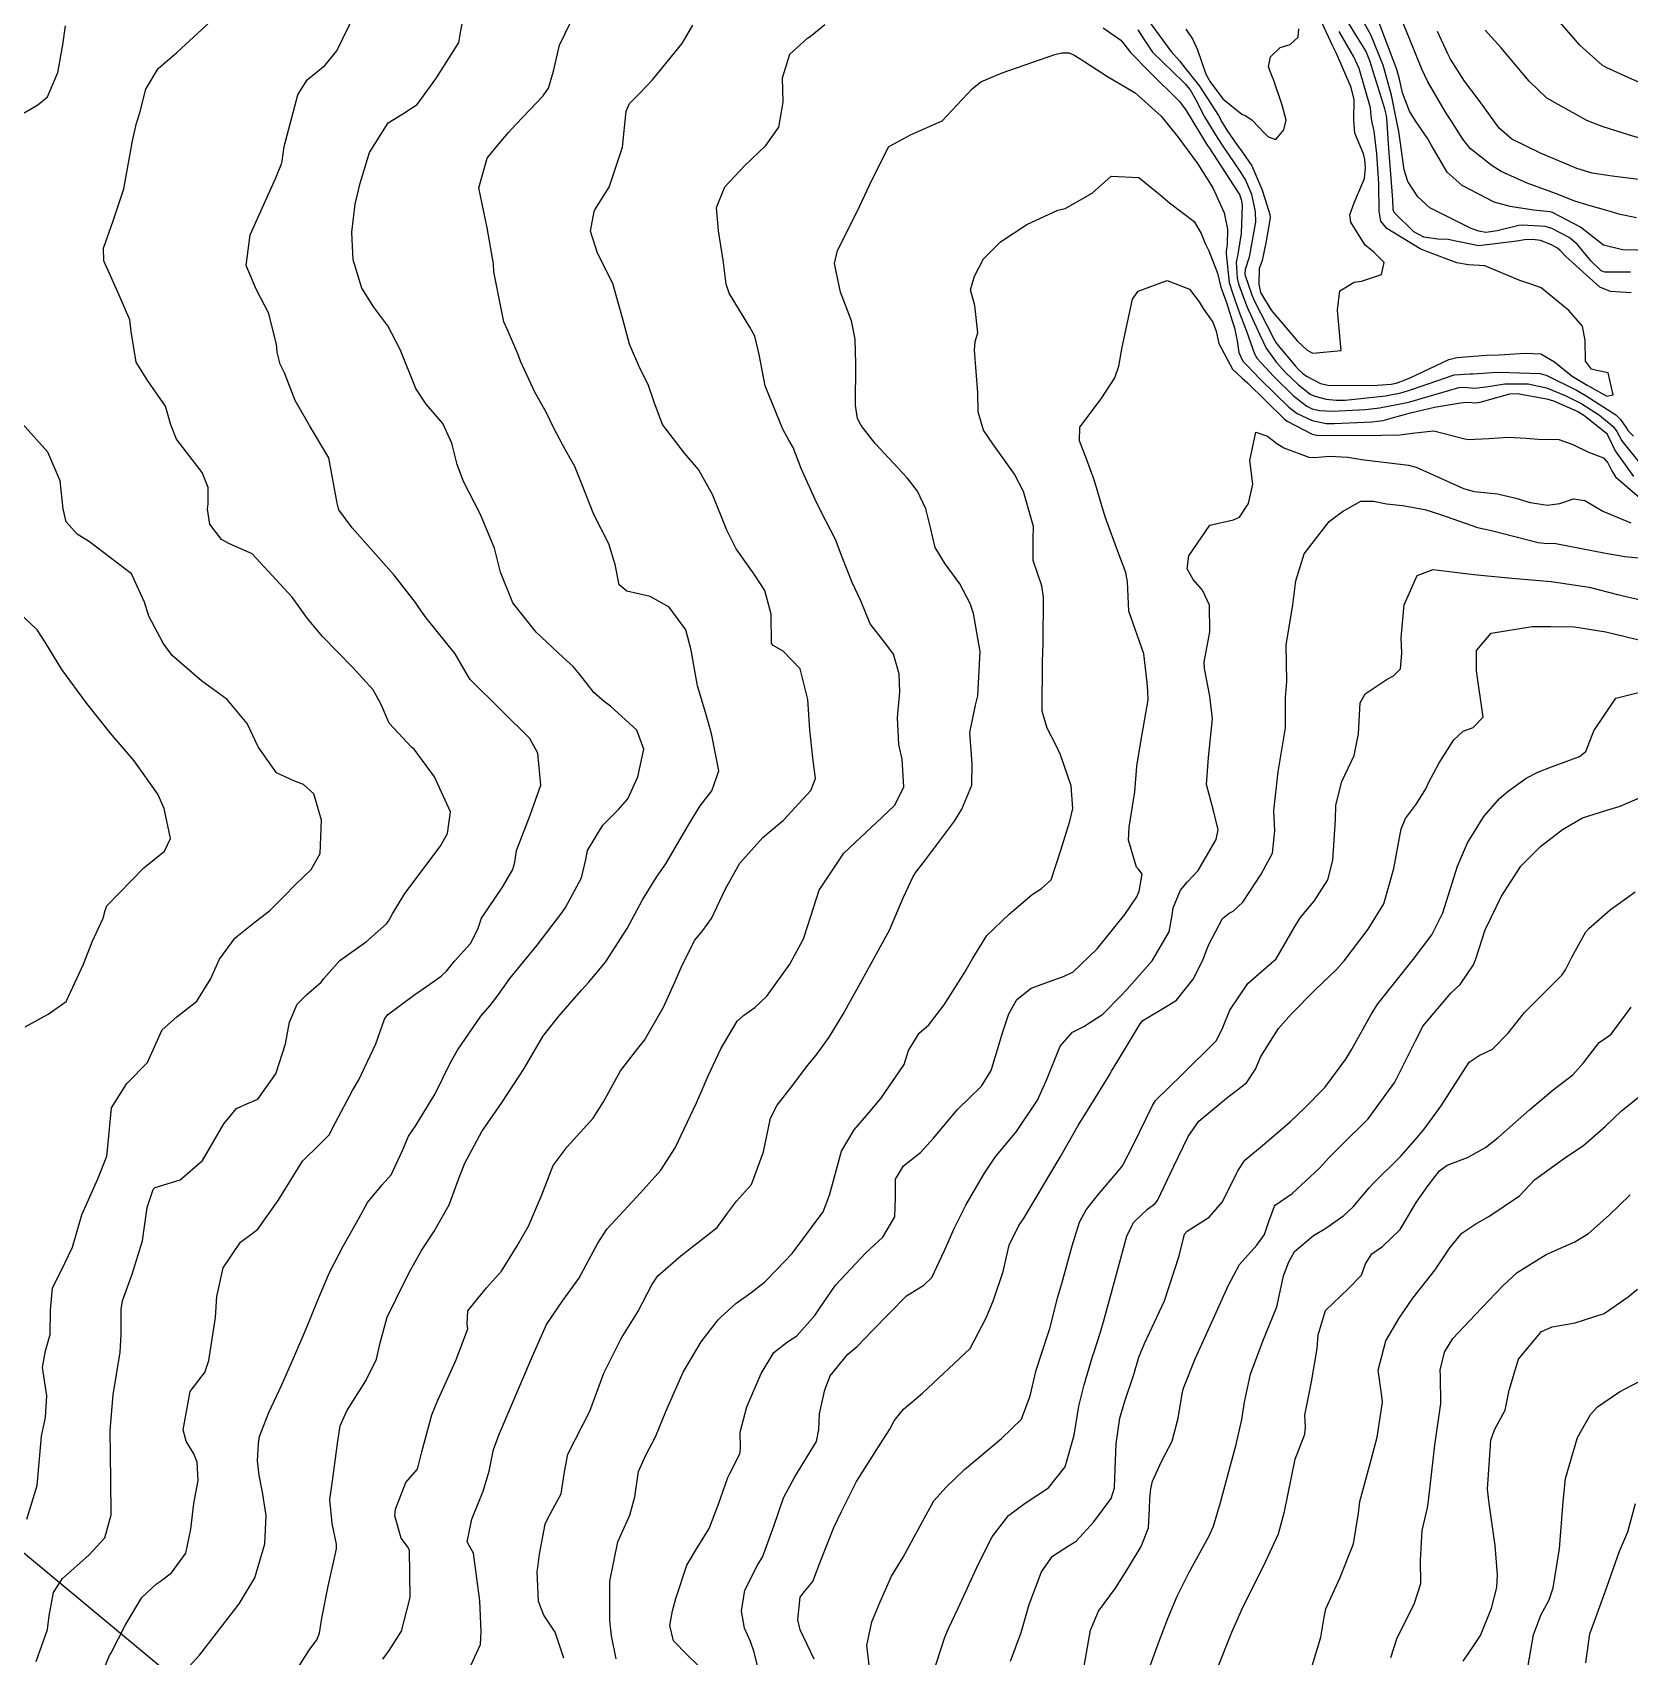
# Model space of a CAD drawing. Header units: feet. Extents: x 1313198 to 1317500, y 385000 to 389511.
# Drawn here: x 1316499.5 to 1316840.5, y 386339.9 to 386686.8 of the extents above; entities that cross this region are included whole.
import ezdxf

# ---------------------------------------------------------------- set-up
doc = ezdxf.new("R2010")
doc.units = ezdxf.units.FT
doc.layers.add('C-MISC', color=7, linetype='CONTINUOUS')
doc.layers.add('C-TOPO-MAJR', color=32, linetype='CONTINUOUS')

msp = doc.modelspace()

# ---------------------------------------------------------------- linework, layer by layer
at = {"layer": 'C-MISC'}
msp.add_lwpolyline([(1316794.46, 386115.1), (1316301.71, 386524.92), (1316391.97, 386449.85), (1316496.09, 386363.25), (1316480.29, 386328.62)], dxfattribs=at)
at = {"layer": 'C-TOPO-MAJR'}
for points in [[(1316532.93, 386337.72), (1316535.19, 386340.24), (1316543.65, 386351.16), (1316546.97, 386356.75), (1316549.16, 386363.98), (1316549.41, 386370.03), (1316548.65, 386375.04), (1316547.9, 386378.66), (1316547.57, 386381.72), (1316547.75, 386385.39), (1316548.01, 386386.89), (1316549.98, 386392.06), (1316552.76, 386397.91), (1316555.73, 386404.75), (1316557.99, 386409.88), (1316560.4, 386415.87), (1316562.92, 386421.92), (1316565.88, 386427.57), (1316569.26, 386433.62), (1316571.07, 386436.9), (1316574.17, 386440.65), (1316576.12, 386442.83), (1316578.54, 386447.96), (1316579.84, 386451.08), (1316581.35, 386453.34), (1316585.48, 386460.06), (1316588.69, 386466.64), (1316590.27, 386469.41), (1316595.29, 386476.67), (1316597.2, 386478.89), (1316598.7, 386480.81), (1316601.46, 386484.71), (1316607.31, 386491.83), (1316612.59, 386498.77), (1316613.37, 386499.92), (1316616.75, 386506.23), (1316617.66, 386510.14), (1316618.05, 386512.05), (1316621.31, 386517.49), (1316624.69, 386520.81), (1316626.62, 386523.07), (1316628.8, 386527.77), (1316630.07, 386533.69), (1316628.56, 386537.79), (1316622.97, 386542.91), (1316621.7, 386543.8), (1316619.41, 386545.83), (1316616.42, 386549.67), (1316614.98, 386551.33), (1316612.86, 386553.32), (1316607.08, 386558.72), (1316602.1, 386564.98), (1316599.48, 386571.5), (1316598.15, 386576.63), (1316595.09, 386584), (1316591.56, 386590.85), (1316590.21, 386594.53), (1316589.05, 386599.03), (1316587.11, 386603.23), (1316583.61, 386607.37), (1316581.36, 386610.71), (1316578.02, 386619.08), (1316575.42, 386624.1), (1316572.38, 386628.14), (1316569.85, 386632.15), (1316567.97, 386638.25), (1316567.72, 386644.16), (1316568.42, 386650.09), (1316569.47, 386654.6), (1316571.49, 386661.15), (1316575.5, 386667.46), (1316578.59, 386669.38), (1316581.69, 386671.41), (1316585.65, 386676.91), (1316588.97, 386682.17), (1316590.55, 386684.66), (1316590.82, 386686.31), (1316591.82, 386691.7)], [(1316840.78, 386635.61), (1316835.24, 386635.57), (1316834.5, 386635.85), (1316832.33, 386637.96), (1316829.35, 386641.54), (1316827.63, 386642.97), (1316823.99, 386644.89), (1316822.54, 386645.31), (1316817.65, 386645.61), (1316816.94, 386645.53), (1316812.25, 386644.38), (1316809.89, 386644.06), (1316808.36, 386644.31), (1316806.76, 386644.93), (1316800.49, 386648.06), (1316797.88, 386649.35), (1316795.32, 386651.66), (1316793.24, 386654.92), (1316792.41, 386657.47), (1316791.66, 386663.13), (1316791.29, 386665.64), (1316790.88, 386667.72), (1316789.72, 386673.41), (1316787.95, 386679.8), (1316785.27, 386686.29), (1316782.26, 386691.77)], [(1316845.05, 386675.01), (1316840.23, 386677.15), (1316835.68, 386679.22), (1316834.72, 386679.8), (1316829.96, 386684.1), (1316822.93, 386692.11)], [(1316495.06, 386668.02), (1316500.69, 386671.34), (1316502.74, 386673.01), (1316504.91, 386678.2), (1316506.02, 386684.15), (1316506.59, 386688.23)], [(1316500.28, 386338.85), (1316502.72, 386345.72), (1316503.06, 386348.59), (1316503.98, 386353.61), (1316505.92, 386356.59), (1316511.52, 386361.59), (1316514.99, 386365.25), (1316516.34, 386370.15), (1316516.26, 386377.65), (1316516.1, 386388.16), (1316516.77, 386395.79), (1316518.21, 386404.91), (1316518.44, 386408.71), (1316518.45, 386414.01), (1316518.74, 386415.87), (1316520.84, 386421.58), (1316523.02, 386428.73), (1316524.03, 386435.84), (1316525.32, 386439.69), (1316525.75, 386440.09), (1316531.05, 386441.76), (1316535.83, 386445.83), (1316540.36, 386453.67), (1316543.07, 386456.95), (1316545.3, 386457.97), (1316547.62, 386458.96), (1316551.48, 386464.34), (1316553.52, 386470.79), (1316554.4, 386475.37), (1316556.01, 386479.28), (1316558.05, 386481.24), (1316561.14, 386483.96), (1316561.71, 386484.76), (1316565.12, 386488.57), (1316570.88, 386492.66), (1316575.15, 386496.37), (1316575.55, 386496.97), (1316576.37, 386498.56), (1316579, 386502.87), (1316586.56, 386512.93), (1316588.15, 386515.72), (1316588.75, 386520.33), (1316585.35, 386527.79), (1316580.99, 386533.7), (1316580.45, 386534.15), (1316575.66, 386539.23), (1316573.98, 386543.26), (1316572.27, 386546.36), (1316567.85, 386551.22), (1316561.43, 386557.79), (1316558.22, 386561.62), (1316554.95, 386566.16), (1316546.4, 386575.45), (1316541.56, 386577.56), (1316539.85, 386578.49), (1316537.39, 386581.74), (1316536.88, 386584.98), (1316537.02, 386586.09), (1316537.05, 386589.56), (1316535.74, 386592.83), (1316530.24, 386599.95), (1316529.05, 386603.01), (1316527.93, 386606.99), (1316524.14, 386612.4), (1316521.66, 386616.34), (1316520.61, 386622.94), (1316520.32, 386625.41), (1316518.06, 386630.66), (1316514.78, 386638.01), (1316514.69, 386640.72), (1316516.78, 386646.55), (1316519.06, 386653.37), (1316520.85, 386663.66), (1316521.75, 386667.39), (1316522.47, 386669.58), (1316523.71, 386674.64), (1316526.35, 386679.09), (1316530.34, 386682.53), (1316537.54, 386689.12)], [(1316513.57, 386334.36), (1316515.96, 386340.14), (1316516.29, 386340.72), (1316519.41, 386346.65), (1316522.87, 386352.51), (1316525.99, 386355.43), (1316526.87, 386356.03), (1316529.23, 386357.77), (1316532.25, 386362), (1316533.35, 386367.1), (1316534, 386372.6), (1316534.88, 386377.53), (1316534.7, 386381.41), (1316533.96, 386383.2), (1316532.36, 386385.9), (1316531.73, 386388.36), (1316533.18, 386396.55), (1316535.72, 386399.87), (1316536.33, 386400.59), (1316537.15, 386403.12), (1316538.61, 386412.3), (1316538.88, 386416.84), (1316540.21, 386422.95), (1316543.95, 386428.44), (1316546.73, 386430.45), (1316547.67, 386431.21), (1316552.01, 386437.32), (1316555.32, 386442.75), (1316557.15, 386445.7), (1316560.99, 386449.47), (1316562.86, 386451.36), (1316564.21, 386453.99), (1316567.85, 386460.79), (1316569.24, 386463.05), (1316572.81, 386470.76), (1316574.72, 386476.07), (1316575.31, 386476.96), (1316581.18, 386481.28), (1316583.68, 386483.04), (1316586.82, 386485.21), (1316587.91, 386486.26), (1316589.64, 386488.45), (1316593.05, 386492.2), (1316594.61, 386495.28), (1316595.39, 386497.59), (1316599.86, 386504.22), (1316602.08, 386507.99), (1316602.55, 386509.55), (1316602.88, 386512.1), (1316605.82, 386519.6), (1316608.08, 386526.04), (1316607.42, 386532.82), (1316605.7, 386536), (1316599.62, 386542.03), (1316592.99, 386548.59), (1316592.64, 386549.19), (1316589.75, 386554.1), (1316583.59, 386561.74), (1316582.45, 386563.31), (1316581.32, 386565), (1316576.75, 386570.9), (1316567.8, 386580.99), (1316564.97, 386584.79), (1316564.59, 386586.22), (1316562.83, 386595.9), (1316558.68, 386602.85), (1316555.63, 386608.17), (1316553.3, 386614.05), (1316552.43, 386615.92), (1316551.76, 386618.52), (1316551.61, 386620.14), (1316549.97, 386626.77), (1316547.28, 386631.93), (1316545.12, 386637.02), (1316545.99, 386643.58), (1316551.46, 386655.74), (1316552.73, 386658.72), (1316552.85, 386659.32), (1316553.23, 386662.45), (1316556.17, 386673.46), (1316558.21, 386676.67), (1316562.02, 386679.78), (1316564.52, 386682.89), (1316568.45, 386690.89)], [(1316552.66, 386331.94), (1316558.63, 386341.24), (1316560.26, 386343.5), (1316560.84, 386344.91), (1316561.28, 386348.14), (1316562.66, 386354.93), (1316564.44, 386362.9), (1316564.43, 386363.93), (1316563.51, 386368.34), (1316563.05, 386373.43), (1316563.66, 386377.96), (1316564.63, 386385.39), (1316565.2, 386389.19), (1316566.66, 386392.42), (1316570.72, 386398.78), (1316572.96, 386403.44), (1316573.76, 386406.89), (1316575.29, 386412.42), (1316577.25, 386416.42), (1316579.92, 386421.77), (1316582.6, 386426.66), (1316585.23, 386430.59), (1316588.48, 386436.38), (1316590.66, 386442.19), (1316591.81, 386445.3), (1316595.49, 386452.04), (1316599.78, 386458.35), (1316604.49, 386465.54), (1316608.5, 386472.33), (1316608.92, 386472.94), (1316612, 386476.73), (1316616.79, 386482.24), (1316618.23, 386483.85), (1316621.87, 386488.23), (1316626.52, 386495.41), (1316629.79, 386501.5), (1316632.8, 386506.37), (1316634.79, 386509.25), (1316639.51, 386517.43), (1316642.07, 386521.58), (1316644.56, 386524.81), (1316646.11, 386529.08), (1316644.61, 386536.7), (1316644.23, 386538.04), (1316643.29, 386541.31), (1316641.5, 386547.24), (1316640.16, 386554.83), (1316639.02, 386559.23), (1316635.47, 386564.06), (1316631.39, 386566.28), (1316626.47, 386567.45), (1316624.8, 386568.84), (1316623.92, 386573.17), (1316622.56, 386577.53), (1316619.36, 386583.85), (1316616.76, 386590.5), (1316615.3, 386594.05), (1316613.27, 386597.73), (1316610.91, 386602.11), (1316609.19, 386605.67), (1316606.79, 386609.99), (1316603.72, 386616.58), (1316603.17, 386618.14), (1316600.95, 386623.24), (1316600.17, 386625.01), (1316598, 386635.62), (1316597.94, 386637.33), (1316596.64, 386645.08), (1316594.81, 386653.63), (1316596.63, 386659.91), (1316598.45, 386662.21), (1316601.2, 386665.42), (1316602.77, 386667.19), (1316608.6, 386673.21), (1316609.7, 386674.85), (1316610.77, 386678.53), (1316612.04, 386684.04), (1316614.33, 386688.79)], [(1316574.31, 386339.33), (1316575.71, 386341.22), (1316578.3, 386345.36), (1316580.16, 386352.54), (1316580.04, 386362.61), (1316579.61, 386363.42), (1316578.23, 386365.23), (1316576.87, 386369.93), (1316577.02, 386371.38), (1316579.27, 386377.11), (1316579.69, 386377.59), (1316581.74, 386379.94), (1316582.69, 386383.6), (1316584.77, 386391.52), (1316586.09, 386394.67), (1316586.47, 386395.58), (1316589.94, 386403.15), (1316592.45, 386409.92), (1316592.34, 386410.94), (1316592.45, 386413.75), (1316596.44, 386418.68), (1316599.66, 386422.25), (1316603.01, 386427.63), (1316605.43, 386431.86), (1316608.11, 386438.2), (1316610.67, 386444.81), (1316613.7, 386448.8), (1316619.25, 386454.92), (1316621.42, 386458.39), (1316625.09, 386465.03), (1316628.79, 386469.81), (1316630.24, 386471.58), (1316634.28, 386478.64), (1316636.65, 386483.92), (1316638.22, 386487.58), (1316640.99, 386492.94), (1316642.64, 386495.01), (1316644.55, 386497.57), (1316647.51, 386503.87), (1316650.56, 386509.33), (1316655.47, 386514.87), (1316659.04, 386517.83), (1316659.8, 386518.49), (1316665.76, 386524.9), (1316666.69, 386527.42), (1316666.14, 386531.86), (1316665.52, 386537.85), (1316665.11, 386544.32), (1316663.45, 386550.85), (1316659.81, 386554.66), (1316657.68, 386555.83), (1316657.36, 386556.29), (1316657.27, 386562.57), (1316655.93, 386567.58), (1316653.66, 386571.09), (1316649.78, 386576.47), (1316647.76, 386580.48), (1316644.71, 386588.12), (1316641.74, 386593.46), (1316638.75, 386596.9), (1316634.03, 386603.02), (1316632.28, 386607.85), (1316630.97, 386611.6), (1316629.22, 386615.07), (1316627, 386620.19), (1316625.58, 386625.56), (1316623.45, 386633.19), (1316620.18, 386639.62), (1316618.65, 386644.33), (1316619.45, 386648.54), (1316619.63, 386648.9), (1316622.66, 386653.71), (1316625.52, 386662.29), (1316626.28, 386669.97), (1316627.03, 386671.63), (1316629.2, 386673.84), (1316631.9, 386676.64), (1316638.18, 386684.37), (1316638.99, 386685.63), (1316640.51, 386688.36)], [(1316592.71, 386337.04), (1316595.19, 386342.51), (1316595.36, 386345.24), (1316595.07, 386351.83), (1316593.69, 386361.97), (1316592.82, 386363.52), (1316592.37, 386364.42), (1316593.34, 386369.23), (1316595.79, 386375.2), (1316597.04, 386379.52), (1316597.96, 386384.11), (1316598.86, 386386.63), (1316599.22, 386387.52), (1316601.54, 386392.88), (1316606.31, 386404.06), (1316609.26, 386410.84), (1316612.74, 386415.96), (1316616.17, 386420.65), (1316620.23, 386428.2), (1316622.19, 386431.17), (1316629.37, 386438.96), (1316633.67, 386443.82), (1316636.74, 386448.56), (1316641.31, 386458.14), (1316642.5, 386460.92), (1316643.81, 386463.95), (1316646.49, 386469.74), (1316650.02, 386475.61), (1316651.37, 386476.84), (1316653.76, 386478.5), (1316656.32, 386480.94), (1316661.23, 386487.77), (1316664.17, 386493.23), (1316665.1, 386496.03), (1316667.53, 386503.6), (1316672.78, 386511.46), (1316680.86, 386519.08), (1316683.65, 386521.76), (1316685.59, 386525.66), (1316685.2, 386531.56), (1316684.5, 386534.68), (1316684.22, 386540.5), (1316684.76, 386545.98), (1316684.58, 386549.8), (1316683.35, 386553.97), (1316681.72, 386556.19), (1316678.41, 386560.5), (1316676.38, 386565.39), (1316674.52, 386569.3), (1316672.39, 386574.74), (1316671, 386578.48), (1316669, 386582.32), (1316667.03, 386586.28), (1316663.68, 386593.67), (1316661.94, 386598.16), (1316661.06, 386599.71), (1316659.74, 386602.02), (1316658.29, 386605.57), (1316655.98, 386611.3), (1316654.71, 386617.99), (1316653.76, 386621.95), (1316652.68, 386623.83), (1316648.27, 386631.1), (1316647.65, 386633.04), (1316647.03, 386638.12), (1316646, 386644.38), (1316645.61, 386649.42), (1316647.37, 386653.83), (1316651.64, 386658.39), (1316656.1, 386662.63), (1316658.9, 386666.58), (1316659.83, 386671.87), (1316659.65, 386677.1), (1316661.22, 386682.13), (1316665.01, 386685.57), (1316665.57, 386685.93), (1316668.7, 386688.5)], [(1316737.92, 386689.22), (1316742.14, 386683.37), (1316742.66, 386682.68), (1316744.46, 386680.69), (1316745.86, 386678.9), (1316746.29, 386678.37), (1316748.73, 386675.31), (1316752.76, 386669.02), (1316753.58, 386667.55), (1316754.57, 386665.92), (1316756.6, 386662.95), (1316757.83, 386661.31), (1316759.89, 386658.28), (1316762.02, 386653.32), (1316762.74, 386651.08), (1316763.76, 386647.91), (1316763.83, 386647.22), (1316762.98, 386642.19), (1316762.11, 386638.05), (1316761.59, 386636.75), (1316761.45, 386636.4), (1316761.36, 386633.02), (1316761.76, 386631.27), (1316761.93, 386630.87), (1316764, 386627.44), (1316769.66, 386620.84), (1316771.73, 386618.9), (1316772.93, 386618.31), (1316778.99, 386618.85), (1316778.16, 386627.48), (1316778.66, 386631.63), (1316781.73, 386633.47), (1316783.33, 386633.68), (1316787.58, 386635.08), (1316788.13, 386637.68), (1316785.89, 386639.92), (1316784.06, 386641.35), (1316781.01, 386646.24), (1316780.8, 386647.82), (1316781.73, 386650.38), (1316783.95, 386655.57), (1316784.14, 386657.86), (1316784.05, 386659.68), (1316783.77, 386660.89), (1316781.87, 386665.28), (1316781.64, 386668.06), (1316781.74, 386672.4), (1316781.14, 386675.03), (1316777.97, 386682.3), (1316777.21, 386683.88), (1316773.83, 386691.01)], [(1316840.9, 386631.16), (1316836.5, 386631.43), (1316834.19, 386632.35), (1316826.87, 386638.99), (1316825.75, 386640.24), (1316825.16, 386640.73), (1316823.91, 386641.4), (1316821.53, 386642.34), (1316819.86, 386642.59), (1316818.09, 386642.5), (1316816.5, 386642.21), (1316808.35, 386641.2), (1316803.47, 386642.19), (1316801.83, 386642.56), (1316799.64, 386642.64), (1316796.63, 386643.09), (1316794.48, 386644.22), (1316790.31, 386648.32), (1316790.09, 386648.98), (1316790.01, 386651.03), (1316789.18, 386662), (1316788.69, 386668.5), (1316788.62, 386669.02), (1316788.27, 386670.5), (1316785.12, 386680.74), (1316784.21, 386682.88), (1316782.13, 386686.26), (1316779.8, 386689.94)], [(1316845.18, 386640.23), (1316839.06, 386640.38), (1316835, 386641.36), (1316833.05, 386642.88), (1316830.11, 386645.21), (1316824.07, 386648.36), (1316823.61, 386648.47), (1316820.07, 386648.81), (1316815.04, 386649.62), (1316811.67, 386650.53), (1316804.79, 386654.06), (1316801.63, 386656.96), (1316798.21, 386662.8), (1316797.48, 386664.05), (1316794.83, 386667.93), (1316793.56, 386669.98), (1316792.05, 386673.85), (1316791.4, 386676.78), (1316790.86, 386678.84), (1316786.52, 386690.34)], [(1316842.04, 386647.21), (1316838.54, 386647.87), (1316835.71, 386648.72), (1316832.14, 386649.72), (1316828.87, 386650.76), (1316824.73, 386652.41), (1316818.7, 386654.61), (1316813.15, 386657.05), (1316811.18, 386658.28), (1316806.54, 386662.02), (1316804.97, 386663.99), (1316802.36, 386668.08), (1316801.4, 386669.57), (1316797.47, 386676.25), (1316796.16, 386678.92), (1316793.49, 386685.63), (1316791.48, 386690.49)], [(1316728.14, 386687.75), (1316731.89, 386685.14), (1316732.55, 386684.38), (1316733.95, 386682.49), (1316738.03, 386678.39), (1316744.53, 386671.99), (1316745.88, 386670.09), (1316750.38, 386662.73), (1316750.77, 386662.11), (1316756.81, 386652.84), (1316757.23, 386652.16), (1316757.65, 386651.13), (1316757.85, 386649.9), (1316757.61, 386643.86), (1316756.88, 386639.44), (1316756.58, 386637.7), (1316756.74, 386634.29), (1316757.07, 386633.11), (1316758.1, 386630.19), (1316758.9, 386628.11), (1316761.58, 386622.18), (1316762.98, 386619.34), (1316765.14, 386616.3), (1316767.19, 386614.07), (1316769.77, 386611.61), (1316772.38, 386609.55), (1316773.33, 386609.07), (1316775.79, 386608.46), (1316777.93, 386608.22), (1316779.82, 386608.26), (1316788.43, 386609.19), (1316791.71, 386609.82), (1316793.14, 386610.21), (1316797.76, 386611.81), (1316803.11, 386613.66), (1316806.45, 386613.88), (1316807.13, 386613.84), (1316811.21, 386614.13), (1316812.71, 386614.21), (1316821.4, 386613.92), (1316822.73, 386613.56), (1316829.2, 386610.35), (1316831.28, 386609.2), (1316837.63, 386605.08), (1316838.65, 386604.14), (1316839.9, 386602.26), (1316840.25, 386601.69), (1316841.37, 386600.54)], [(1316735.58, 386687.32), (1316736.98, 386685.14), (1316738.69, 386682.59), (1316745.33, 386676.17), (1316745.77, 386675.65), (1316745.91, 386675.48), (1316746.7, 386674.5), (1316747.86, 386672.56), (1316749.82, 386668.79), (1316752.49, 386664.34), (1316753.67, 386662.53), (1316757.33, 386657.16), (1316758.56, 386655.22), (1316759.8, 386652.21), (1316760.64, 386648.45), (1316760.68, 386646.32), (1316759.31, 386638.79), (1316758.47, 386636.15), (1316758.41, 386635.23), (1316758.5, 386634.87), (1316759.92, 386630.73), (1316760.42, 386629.5), (1316764.57, 386621.32), (1316765.16, 386620.38), (1316769.23, 386615.49), (1316769.89, 386614.77), (1316770.72, 386613.98), (1316771.55, 386613.37), (1316774.56, 386611.84), (1316776.09, 386611.46), (1316785.65, 386611.37), (1316789.68, 386611.67), (1316790.71, 386611.9), (1316792.66, 386612.58), (1316793.85, 386613.08), (1316801.93, 386616.9), (1316803.68, 386617.35), (1316809.98, 386617.86), (1316812.69, 386617.96), (1316818.3, 386618.26), (1316821.6, 386618.17), (1316824.5, 386616.4), (1316828.31, 386613.36), (1316831.52, 386611.44), (1316832.25, 386611.02), (1316835.69, 386609.08), (1316837.05, 386609.39), (1316835.99, 386614.09), (1316833.56, 386614.61), (1316832.44, 386614.88), (1316831.17, 386616.54), (1316831.08, 386621.01), (1316830.49, 386624.05), (1316827.59, 386627.41), (1316821.7, 386632.23), (1316819.66, 386632.96), (1316817.1, 386633.8), (1316809.65, 386636.95), (1316806.18, 386637.15), (1316803.64, 386637.6), (1316797.63, 386639.83), (1316795.83, 386640.59), (1316788.73, 386644.91), (1316787.47, 386646.45), (1316787.12, 386648.61), (1316787, 386654.54), (1316786.62, 386660.85), (1316786.03, 386665.73), (1316785.5, 386667.87), (1316785.41, 386668.94), (1316785.26, 386670.71), (1316782.82, 386679.1), (1316781.68, 386681.59), (1316778.55, 386687.02)], [(1316745.83, 386687.5), (1316747.33, 386685.3), (1316748.02, 386683.72), (1316748.27, 386683.06), (1316750.05, 386677.87), (1316751, 386676.23), (1316753.73, 386672.6), (1316757.74, 386669.35), (1316758.58, 386668.98), (1316759.97, 386668.04), (1316762.5, 386665.37), (1316763.4, 386664.46), (1316765, 386663.93), (1316766.76, 386665.95), (1316767.2, 386668.06), (1316766.39, 386671.24), (1316764.51, 386676.73), (1316764.23, 386677.36), (1316763.43, 386679.42), (1316763.86, 386681.57), (1316765.94, 386683.59), (1316768.09, 386684.21), (1316769.76, 386685.79), (1316769.9, 386687.59)], [(1316842.53, 386655.37), (1316836.83, 386656.06), (1316832.56, 386656.71), (1316829.3, 386657.72), (1316821.53, 386661.02), (1316815.38, 386664.01), (1316812.7, 386666.31), (1316810.51, 386669.41), (1316808.23, 386672.56), (1316805.33, 386676.4), (1316802.31, 386681.1), (1316801.72, 386682.24), (1316799.51, 386687.01)], [(1316844.86, 386663.53), (1316840.34, 386664.88), (1316834.72, 386666.66), (1316831.44, 386667.97), (1316822.87, 386672.72), (1316819.15, 386676.38), (1316813.11, 386683.52), (1316809.69, 386687.3)], [(1316613, 386339.57), (1316611.16, 386345.15), (1316608.74, 386348.77), (1316607.54, 386351.68), (1316607.32, 386358.06), (1316607.4, 386358.91), (1316607.78, 386361.75), (1316609, 386368.2), (1316609.72, 386369.66), (1316612.44, 386374.68), (1316613.09, 386379.38), (1316613.81, 386383.16), (1316617.13, 386389.52), (1316618.54, 386392.33), (1316621.52, 386400.42), (1316625.2, 386407.81), (1316628.81, 386413.53), (1316631.77, 386419.33), (1316633.07, 386421.24), (1316637.94, 386425.47), (1316645.72, 386431.58), (1316647.95, 386434.62), (1316649.88, 386437.14), (1316653.03, 386440.7), (1316655.63, 386447.7), (1316657.14, 386454.93), (1316658.51, 386457.66), (1316661.89, 386461.98), (1316665.04, 386466.12), (1316666.84, 386468.34), (1316669.61, 386472.2), (1316672.64, 386477.13), (1316676.71, 386484.41), (1316678.26, 386487.26), (1316682.55, 386495.05), (1316685.46, 386501.93), (1316687.59, 386506.5), (1316688.23, 386507.48), (1316690.2, 386510.06), (1316696.41, 386518.35), (1316698, 386520.87), (1316700.07, 386526.05), (1316700.21, 386530.56), (1316699.65, 386537.24), (1316700.9, 386543.08), (1316701.42, 386545.1), (1316701.85, 386554.58), (1316700.49, 386562.7), (1316699.76, 386564.83), (1316697.57, 386568.99), (1316694.38, 386573.3), (1316692.3, 386576.81), (1316691.27, 386581.06), (1316690.25, 386585.03), (1316688.5, 386588.82), (1316686.31, 386591.63), (1316679.48, 386598.97), (1316676.46, 386602.87), (1316675.67, 386604.3), (1316675.23, 386607.14), (1316675.36, 386615.99), (1316675.22, 386621.3), (1316674.4, 386625.19), (1316672.07, 386631.34), (1316670.79, 386637.4), (1316671.39, 386640.21), (1316675.72, 386648.65), (1316678.28, 386654.19), (1316682.29, 386662.37), (1316687.01, 386664.89), (1316693.74, 386667.87), (1316700.16, 386674.77), (1316702.05, 386676.23), (1316706.59, 386678.15), (1316717.83, 386682.09), (1316719.29, 386682.43), (1316720.86, 386682.4), (1316722.08, 386681.89), (1316723.6, 386680.95), (1316724.21, 386680.54), (1316729.05, 386677.37), (1316734.96, 386673.86), (1316740.51, 386668.89), (1316744.09, 386664.5), (1316748.29, 386658.8), (1316751.6, 386653.59), (1316754, 386648.29), (1316754.69, 386644.78), (1316754.66, 386641.5), (1316754.44, 386640.09), (1316754.39, 386639.5), (1316755.07, 386633.36), (1316755.67, 386631.38), (1316756.29, 386629.65), (1316757.33, 386626.68), (1316758.77, 386622.98), (1316760.46, 386618.14), (1316761.05, 386617.11), (1316764.49, 386613.38), (1316768.81, 386609.2), (1316771.64, 386606.96), (1316772.77, 386606.42), (1316774.45, 386606.07), (1316777.11, 386605.93), (1316784.19, 386606.25), (1316787.14, 386606.61), (1316792.74, 386607.67), (1316793.61, 386607.89), (1316802.16, 386610.39), (1316804.11, 386610.96), (1316805.23, 386611.02), (1316807.39, 386610.83), (1316809.96, 386611.08), (1316813.94, 386611.73), (1316818.91, 386611.76), (1316822.83, 386610.89), (1316826.81, 386609.23), (1316830.36, 386607.45), (1316834.15, 386605.07), (1316837.08, 386602.61), (1316837.82, 386601.54), (1316838.9, 386599.59), (1316842.98, 386594.54)], [(1316624.15, 386339.4), (1316623.15, 386344.32), (1316622.79, 386347.58), (1316622.82, 386351.06), (1316622.79, 386356.04), (1316624.54, 386364.44), (1316627.05, 386370.12), (1316628.14, 386374.02), (1316628.96, 386379.43), (1316630.48, 386382.94), (1316632.59, 386386.82), (1316634.74, 386392.26), (1316638.46, 386400.65), (1316642.33, 386407.16), (1316645.94, 386411.8), (1316646.45, 386412.34), (1316649.73, 386415.3), (1316652.92, 386417.56), (1316655.82, 386419.87), (1316658.45, 386422.59), (1316661.74, 386425.99), (1316668.38, 386434.92), (1316669.68, 386438.43), (1316672.25, 386447.87), (1316674.98, 386452.44), (1316678.04, 386455.96), (1316680.7, 386459.09), (1316685.63, 386466.33), (1316686.55, 386469.35), (1316688.88, 386473.04), (1316690.92, 386474.8), (1316694.21, 386479.07), (1316698.64, 386486.05), (1316700.3, 386489.09), (1316703.34, 386493.88), (1316708.09, 386498.47), (1316713.01, 386502.68), (1316714.99, 386503.98), (1316717.07, 386505.82), (1316719.12, 386512.17), (1316721, 386518.35), (1316721.7, 386521.06), (1316721.31, 386525.9), (1316719.05, 386532.49), (1316718.12, 386534.5), (1316716.16, 386538.18), (1316715.12, 386541.83), (1316715.2, 386552.42), (1316715.31, 386556.23), (1316715.43, 386566.16), (1316715.03, 386568.56), (1316713.23, 386574), (1316713.22, 386578.57), (1316713.3, 386581.28), (1316711.14, 386588.72), (1316709.2, 386592.43), (1316704.57, 386598.92), (1316702.59, 386601.81), (1316701.45, 386605.77), (1316701.38, 386609.83), (1316700.66, 386618.93), (1316700.84, 386620.81), (1316701.38, 386622.61), (1316700.71, 386628.46), (1316699.85, 386631.8), (1316700.67, 386634.75), (1316702.61, 386638.46), (1316706.24, 386642.07), (1316711.84, 386645.8), (1316718.44, 386648.82), (1316720.04, 386649.19), (1316725.81, 386652.44), (1316729.84, 386656.06), (1316735.75, 386655.82), (1316740.34, 386652.07), (1316742.33, 386650.41), (1316747.6, 386646.39), (1316749.04, 386643.82), (1316749.93, 386641.71), (1316750.72, 386640.14), (1316752.54, 386635.35), (1316753.31, 386632.37), (1316754.29, 386629.68), (1316754.5, 386629.13), (1316755.69, 386625.18), (1316756.17, 386623.73), (1316756.79, 386620.94), (1316757.1, 386618.42), (1316757.96, 386616.6), (1316758.65, 386615.83), (1316761.76, 386612.67), (1316767.82, 386606.73), (1316769.56, 386605.4), (1316772.77, 386603.89), (1316775.8, 386603.28), (1316776.2, 386603.26), (1316777.51, 386603.29), (1316785.52, 386603.64), (1316787.96, 386603.91), (1316790.93, 386604.76), (1316793.78, 386605.51), (1316794.07, 386605.58), (1316798.91, 386606.72), (1316804.48, 386607.66), (1316805.08, 386607.75), (1316806.13, 386607.81), (1316807.65, 386607.71), (1316808.63, 386607.83), (1316814.99, 386609.62), (1316816.53, 386609.7), (1316822.91, 386608.54), (1316824.33, 386608.07), (1316829.5, 386605.83), (1316830.78, 386605.07), (1316835.6, 386601.18), (1316835.83, 386600.85), (1316837.51, 386597.43), (1316841.39, 386591.92)], [(1316641.64, 386338.02), (1316639.31, 386340.27), (1316636.38, 386343.26), (1316635.62, 386346.55), (1316636.21, 386349.69), (1316636.92, 386352.28), (1316639.27, 386359.46), (1316641.25, 386362.78), (1316644.03, 386367.26), (1316646.02, 386372.48), (1316648.01, 386378.12), (1316648.43, 386378.99), (1316650.53, 386383.21), (1316650.68, 386384.32), (1316650.62, 386387.83), (1316652.07, 386393.27), (1316655.15, 386400.36), (1316657.84, 386404.85), (1316660.72, 386407.1), (1316662.77, 386408.44), (1316666.57, 386412.72), (1316667.4, 386414), (1316670.98, 386419.23), (1316677.46, 386426.12), (1316681.12, 386429.48), (1316683.63, 386433.83), (1316683.82, 386437.92), (1316683.83, 386441.85), (1316685.49, 386444.74), (1316689.15, 386447.58), (1316691.92, 386450.63), (1316697.07, 386456.72), (1316702.18, 386461.72), (1316704.24, 386465.05), (1316706.72, 386473.32), (1316707.99, 386477.16), (1316709.7, 386480.26), (1316712.8, 386482.63), (1316718.05, 386484.6), (1316719.34, 386484.98), (1316721.7, 386486.08), (1316726.86, 386491.06), (1316732.79, 386498.42), (1316735.35, 386502.19), (1316735.85, 386503.4), (1316736.5, 386507.01), (1316735.71, 386508.09), (1316735.28, 386508.5), (1316733.56, 386514.24), (1316733.72, 386517.02), (1316734.91, 386524.61), (1316735.32, 386530.1), (1316736.2, 386535.26), (1316737.78, 386544.22), (1316737.68, 386546.13), (1316737.53, 386547.93), (1316736.81, 386554.1), (1316733.66, 386563.17), (1316733.35, 386569.44), (1316733.02, 386571.47), (1316731.48, 386575.33), (1316728.59, 386583.32), (1316726.23, 386591.25), (1316724.68, 386595.49), (1316723.07, 386599.58), (1316723.19, 386602.5), (1316727.72, 386608.55), (1316730.63, 386612.99), (1316731.48, 386615.49), (1316732.22, 386619.57), (1316734.41, 386629.84), (1316735.6, 386631.53), (1316741.82, 386633.77), (1316746.59, 386631.97), (1316748.64, 386629.22), (1316749.48, 386627.82), (1316751.59, 386624.94), (1316752.27, 386622.95), (1316752.85, 386620.35), (1316755.76, 386614.88), (1316757.82, 386612.91), (1316758.95, 386611.95), (1316766.81, 386604.23), (1316767.41, 386603.79), (1316772.79, 386600.99), (1316773.71, 386600.75), (1316775.43, 386600.71), (1316781.09, 386600.75), (1316783.84, 386600.73), (1316791.53, 386600.84), (1316794.15, 386601.22), (1316798.76, 386601.67), (1316805.39, 386600), (1316806.24, 386599.88), (1316807.53, 386599.95), (1316810.47, 386600.07), (1316814.63, 386600.35), (1316818.47, 386600.12), (1316821.02, 386599.92), (1316825.47, 386599.84), (1316828.41, 386598.75), (1316831.76, 386597.16), (1316835.02, 386595.91), (1316835.88, 386594.89), (1316836.76, 386593.17), (1316837.55, 386591.85), (1316842.68, 386587.48)], [(1316498.33, 386369.27), (1316500.5, 386376.42), (1316501.45, 386387.01), (1316502.3, 386390.99), (1316502.59, 386395.58), (1316501.63, 386401.68), (1316502.33, 386405.22), (1316503.32, 386408.7), (1316503.37, 386413.89), (1316503.82, 386418.64), (1316505.57, 386422.13), (1316508.07, 386427.32), (1316510.07, 386434.27), (1316513.47, 386441.92), (1316515.43, 386446.79), (1316515.63, 386448.85), (1316516.39, 386457.09), (1316519.64, 386462.33), (1316524.1, 386466.82), (1316526.8, 386472.84), (1316527.2, 386473.74), (1316530.35, 386476.52), (1316534.64, 386479.91), (1316537.5, 386484.57), (1316539.47, 386488.88), (1316542.83, 386493.39), (1316547.07, 386496.84), (1316550.11, 386499.17), (1316553.24, 386502.34), (1316555.6, 386504.75), (1316559.03, 386508.02), (1316560.96, 386511.43), (1316561.24, 386518.57), (1316559.6, 386524.17), (1316557.36, 386526.19), (1316555.3, 386526.91), (1316551.61, 386528.68), (1316547.7, 386534.21), (1316545.39, 386539.21), (1316541.09, 386544.3), (1316535.58, 386548.32), (1316529.34, 386553.73), (1316527.44, 386556.34), (1316524.37, 386562.08), (1316523.47, 386565.07), (1316520.68, 386571.12), (1316511.67, 386578), (1316509.05, 386579.6), (1316506.72, 386582.26), (1316506.06, 386585.02), (1316505.46, 386590.99), (1316502.8, 386597.11), (1316496.14, 386604.61)], [(1316654.63, 386336.78), (1316653.6, 386340.83), (1316652.84, 386343.15), (1316651.57, 386345.99), (1316650.89, 386349.61), (1316651.63, 386354.08), (1316654.43, 386359.56), (1316655.38, 386361.15), (1316657.85, 386367.75), (1316659.88, 386373.82), (1316662.3, 386378.27), (1316666.93, 386385.86), (1316667.46, 386388.4), (1316667.61, 386391.75), (1316668.71, 386396.91), (1316669.83, 386399.83), (1316673.65, 386404.49), (1316675.6, 386406.12), (1316678.83, 386409.51), (1316686.15, 386416.95), (1316689.87, 386419.26), (1316691.55, 386420.85), (1316694.28, 386426.66), (1316696.3, 386431.35), (1316698.8, 386436.3), (1316701.4, 386440.71), (1316702.82, 386443.16), (1316705.07, 386446.55), (1316709.65, 386452.06), (1316714.14, 386458.71), (1316716.05, 386462.99), (1316718.98, 386470.29), (1316721.62, 386473.25), (1316724.03, 386474.49), (1316728.06, 386477.08), (1316732.02, 386481.13), (1316733.19, 386482.39), (1316738.6, 386488.53), (1316742.21, 386494.66), (1316742.86, 386498.22), (1316743.07, 386499.83), (1316744.65, 386503.56), (1316746.15, 386505.35), (1316748.41, 386507.79), (1316752.29, 386514.44), (1316752.69, 386516.49), (1316751.68, 386520.62), (1316750.21, 386526.17), (1316750.61, 386531.94), (1316751.52, 386540.22), (1316750.9, 386545.04), (1316749.79, 386550.94), (1316749.72, 386552.29), (1316750.96, 386558.77), (1316750.86, 386564.45), (1316749.36, 386567.67), (1316747.4, 386569.93), (1316746.11, 386572.23), (1316746.41, 386574.98), (1316750.95, 386581.57), (1316756.01, 386582.7), (1316757.24, 386583.25), (1316759.21, 386586.16), (1316760.09, 386590.32), (1316759.46, 386595.38), (1316760.72, 386601.38), (1316763.24, 386600.53), (1316765.2, 386599.02), (1316766.72, 386598.07), (1316772.05, 386596.08), (1316773.24, 386595.99), (1316776.47, 386596.29), (1316780.29, 386596.09), (1316783.9, 386595.5), (1316792.23, 386594.5), (1316793.36, 386594.39), (1316795.01, 386593.93), (1316805.1, 386589.35), (1316807.38, 386588.74), (1316812.36, 386588.22), (1316816.25, 386587.29), (1316819.34, 386586.37), (1316823, 386585.8), (1316825.66, 386586.2), (1316828.55, 386587.15), (1316830.98, 386586.84), (1316834.88, 386584.53), (1316840.85, 386582.08)], [(1316666.42, 386339.35), (1316663.44, 386345.62), (1316662.95, 386347.76), (1316663.45, 386352.56), (1316664.37, 386353.82), (1316666.18, 386355.93), (1316667.95, 386360.61), (1316670.61, 386367.5), (1316672.3, 386370.88), (1316675.49, 386377.31), (1316679.7, 386383.9), (1316682.6, 386388.48), (1316683.53, 386390.24), (1316685.54, 386392.75), (1316689.55, 386396.19), (1316699.78, 386405.73), (1316703.19, 386412.25), (1316704.74, 386416), (1316706.78, 386422.14), (1316708.09, 386427.74), (1316710.14, 386431.98), (1316711.12, 386433.4), (1316713.79, 386437.79), (1316715.23, 386440.2), (1316719, 386446.54), (1316722.83, 386453.34), (1316725.14, 386457.1), (1316729.43, 386463.98), (1316729.93, 386464.91), (1316731.26, 386467.13), (1316736.02, 386475.03), (1316736.59, 386475.79), (1316742.12, 386479.04), (1316743.78, 386480.1), (1316747.38, 386484.56), (1316749.43, 386488.66), (1316750.14, 386490.54), (1316750.7, 386491.98), (1316753.64, 386497.56), (1316755.04, 386498.66), (1316755.88, 386499.09), (1316757.96, 386501.05), (1316761.87, 386507.02), (1316764.3, 386511.51), (1316764.84, 386516.25), (1316764.56, 386520.59), (1316765.54, 386528.9), (1316767.11, 386538.27), (1316767.1, 386544.71), (1316767.21, 386546.42), (1316767.35, 386548.18), (1316767.25, 386555.89), (1316768.65, 386564.52), (1316769.31, 386569.69), (1316771.09, 386575.43), (1316776.44, 386582.31), (1316779.23, 386584.5), (1316783.19, 386586.65), (1316785.87, 386586.65), (1316788.67, 386586.14), (1316792.04, 386585.74), (1316796.87, 386584.89), (1316800.17, 386583.81), (1316808.05, 386581.07), (1316809.73, 386580.7), (1316811.07, 386580.43), (1316821.03, 386577.86), (1316822.31, 386577.74), (1316824.83, 386577.66), (1316835.04, 386575.65), (1316839.53, 386574.85), (1316848.35, 386574.03)], [(1316678.35, 386336.94), (1316677.68, 386342.24), (1316678.73, 386347.36), (1316680.56, 386351.63), (1316682.92, 386357.08), (1316685.41, 386361.14), (1316689.47, 386368.6), (1316692, 386373.15), (1316694.62, 386376.1), (1316698.52, 386379.88), (1316706.47, 386386.51), (1316710.71, 386390.62), (1316712.59, 386395.57), (1316713.82, 386401.08), (1316716.43, 386408.92), (1316716.77, 386409.98), (1316718.49, 386416.75), (1316719.32, 386419.59), (1316721.55, 386427.66), (1316723.11, 386432.65), (1316724.52, 386435.34), (1316726.96, 386438.38), (1316732.07, 386444.4), (1316732.33, 386444.84), (1316734.65, 386449.3), (1316738.7, 386457.62), (1316739.31, 386458.64), (1316745.03, 386464.22), (1316752.25, 386471.43), (1316753.53, 386473.89), (1316755.23, 386477.96), (1316759.06, 386483.65), (1316761.92, 386486.15), (1316765.07, 386488.95), (1316768.97, 386495.68), (1316770.19, 386497.7), (1316773.24, 386501.21), (1316776.12, 386505.78), (1316777.16, 386509.99), (1316777.76, 386518.58), (1316777.85, 386521.77), (1316779.09, 386526.82), (1316781.73, 386532.37), (1316782.7, 386536.98), (1316783.01, 386543.63), (1316784.12, 386545.5), (1316788.78, 386548.63), (1316790.15, 386549.35), (1316791.66, 386550.88), (1316791.96, 386554.23), (1316791.75, 386557.51), (1316792.45, 386564.54), (1316795.19, 386570.83), (1316798.65, 386572.11), (1316804.37, 386571.34), (1316807.3, 386571.01), (1316815.41, 386570.26), (1316823.82, 386569.52), (1316831.9, 386568.29), (1316837.99, 386566.75), (1316842.92, 386565.57)], [(1316497.99, 386474.38), (1316502.9, 386477.11), (1316506.69, 386479.83), (1316510.41, 386487.8), (1316512.25, 386492.56), (1316514.63, 386497.58), (1316515.01, 386499.25), (1316515.41, 386500.24), (1316523.32, 386508.35), (1316527.71, 386511.89), (1316529.01, 386514.65), (1316527.67, 386521), (1316526.3, 386524.13), (1316521.22, 386531.22), (1316516.09, 386537.22), (1316511.11, 386543.48), (1316505.8, 386550.7), (1316502.26, 386556.59), (1316500.53, 386559.23), (1316495.42, 386564.06)], [(1316691.83, 386336.39), (1316694.37, 386344.07), (1316695.15, 386345.87), (1316697.16, 386350.21), (1316701.56, 386359.74), (1316704.43, 386365.45), (1316707.9, 386370.06), (1316711.46, 386372.69), (1316716.47, 386375.97), (1316720.04, 386380.46), (1316721.95, 386387.2), (1316722.98, 386393.4), (1316724.08, 386397.91), (1316725.9, 386403.97), (1316726.28, 386405.17), (1316727.48, 386408.97), (1316728.22, 386411.42), (1316730.56, 386420.02), (1316733.23, 386429.68), (1316734.65, 386432.6), (1316737.61, 386435.43), (1316739.27, 386436.68), (1316739.77, 386437.32), (1316743.27, 386444.62), (1316746.33, 386450.98), (1316748.61, 386454.23), (1316754.47, 386459.18), (1316758.75, 386462.41), (1316760.69, 386465.37), (1316761.79, 386468.06), (1316765.61, 386474.05), (1316768.27, 386477.1), (1316773.42, 386482.33), (1316777.97, 386486.65), (1316779.6, 386488.49), (1316784.72, 386495.23), (1316788.05, 386500.69), (1316790.23, 386508.22), (1316791.81, 386516.7), (1316792.73, 386518.93), (1316795.07, 386522.04), (1316797.04, 386525.23), (1316797.68, 386526.66), (1316799.84, 386530.65), (1316803.02, 386535.69), (1316805.03, 386537.53), (1316807.14, 386538.31), (1316809.29, 386540.57), (1316807.85, 386550.42), (1316807.84, 386554.75), (1316810.98, 386558.47), (1316819.75, 386559.93), (1316823.73, 386559.89), (1316828.83, 386559.86), (1316835.46, 386558.79), (1316844.04, 386556.67)], [(1316708.35, 386338.91), (1316710.61, 386345.02), (1316712.34, 386351.04), (1316714.96, 386358.03), (1316717.35, 386361.33), (1316720.78, 386363.59), (1316722.37, 386364.58), (1316726.19, 386368.67), (1316729.84, 386373.64), (1316730.57, 386375.91), (1316730.67, 386378.08), (1316730.96, 386385.36), (1316731.68, 386390.83), (1316732.78, 386394.47), (1316734.67, 386400.12), (1316735.75, 386403.86), (1316736.98, 386406.79), (1316741.25, 386415.91), (1316744.36, 386425.46), (1316745.49, 386430.13), (1316746.06, 386430.79), (1316750.81, 386433.76), (1316753.61, 386437.04), (1316756.78, 386443.36), (1316756.92, 386443.67), (1316758.39, 386445.9), (1316762.57, 386449.38), (1316768.15, 386454.22), (1316771.08, 386456.97), (1316775.49, 386461.48), (1316779.98, 386467.51), (1316781.27, 386469.6), (1316785.48, 386477.15), (1316786.81, 386479.31), (1316794.31, 386488.79), (1316798.31, 386494.06), (1316800.66, 386498.73), (1316803.83, 386508.72), (1316805.98, 386513.68), (1316809.44, 386519.35), (1316812.77, 386523.17), (1316814.6, 386524.71), (1316818.46, 386527.52), (1316821, 386528.83), (1316823.88, 386529.93), (1316829.86, 386532.15), (1316831.25, 386533.21), (1316832.94, 386537.65), (1316837.65, 386544.63), (1316846.25, 386546.77)], [(1316723.98, 386337.07), (1316725.45, 386345.58), (1316727.18, 386349.57), (1316730.8, 386354.54), (1316733.58, 386358.94), (1316736.28, 386363.42), (1316737.84, 386367.37), (1316738.07, 386371.44), (1316738.14, 386373.59), (1316738.35, 386375.74), (1316738.7, 386377.34), (1316740.67, 386381.71), (1316742.9, 386385.92), (1316744.18, 386390.83), (1316745.08, 386396.42), (1316745.31, 386397.24), (1316747.79, 386403.5), (1316752.02, 386412.72), (1316754.86, 386419.06), (1316757.28, 386423.66), (1316760.97, 386427.74), (1316762.57, 386430.08), (1316763.49, 386432.85), (1316764.7, 386436.11), (1316764.91, 386436.35), (1316768.48, 386438.84), (1316774.34, 386444.23), (1316776.3, 386446.35), (1316779.07, 386449.1), (1316784.77, 386454.77), (1316790.45, 386462.61), (1316794.83, 386471.4), (1316796.51, 386474.62), (1316802.36, 386481.58), (1316804.36, 386483.44), (1316807.26, 386487.63), (1316807.73, 386488.93), (1316809.75, 386495.09), (1316813.22, 386502.34), (1316817.34, 386508.75), (1316821.34, 386512.73), (1316821.55, 386512.89), (1316826.26, 386516.54), (1316830.53, 386519.02), (1316835.71, 386520.71), (1316838.56, 386521.53), (1316844.31, 386523.99)], [(1316737.66, 386336.58), (1316740.12, 386343.22), (1316741.95, 386348.01), (1316743.97, 386352.79), (1316746.44, 386357.77), (1316750.73, 386365.58), (1316751.71, 386367.77), (1316753.19, 386372.84), (1316754.96, 386379.45), (1316756.52, 386385.19), (1316757.75, 386390.57), (1316758.36, 386394.27), (1316759.62, 386400.22), (1316762.22, 386407.24), (1316765.23, 386414.57), (1316766.34, 386419.86), (1316766.65, 386421.2), (1316767.82, 386424.18), (1316769.04, 386426.39), (1316773.09, 386429.82), (1316775.7, 386431.43), (1316779.51, 386434.11), (1316781.51, 386435.98), (1316784.94, 386439.99), (1316785.76, 386440.87), (1316791.68, 386446.79), (1316794.77, 386450.26), (1316796.71, 386452.55), (1316800.32, 386457.54), (1316806.33, 386466.83), (1316808.46, 386468.27), (1316811.26, 386469.64), (1316814.61, 386473.07), (1316818.11, 386477.46), (1316822.11, 386481.44), (1316826.12, 386485.47), (1316826.86, 386486.59), (1316828.25, 386489.28), (1316831.24, 386494.67), (1316831.86, 386495.44), (1316836.4, 386499.37), (1316841.76, 386503.26)], [(1316752.42, 386337.06), (1316755.6, 386345.09), (1316758.14, 386350.71), (1316762.43, 386359.35), (1316765.59, 386366.11), (1316766.85, 386370.86), (1316769.15, 386382.05), (1316771.18, 386387.38), (1316771.38, 386388.88), (1316771.19, 386391.46), (1316772.61, 386398.6), (1316773.85, 386405.7), (1316774.04, 386408.61), (1316775.61, 386413.79), (1316780.37, 386418.36), (1316783.33, 386421.4), (1316784.16, 386423.82), (1316785.55, 386425.94), (1316787.81, 386427.47), (1316791.56, 386431.14), (1316794.46, 386436.05), (1316794.99, 386436.92), (1316797.55, 386440.52), (1316799.96, 386443.62), (1316801.57, 386444.84), (1316805.96, 386446.52), (1316809.78, 386448.6), (1316812.53, 386450.74), (1316819.2, 386456.65), (1316824.27, 386460.97), (1316828.47, 386464.16), (1316830.75, 386466.75), (1316834.08, 386471.04), (1316835.62, 386472.12), (1316836.61, 386472.83), (1316840.89, 386478.64)], [(1316772.11, 386335.77), (1316774.65, 386344.08), (1316775.36, 386348.35), (1316775.73, 386350.07), (1316778.66, 386356.68), (1316781.58, 386363.96), (1316782.65, 386370.52), (1316782.99, 386373.05), (1316785.37, 386381.95), (1316786.69, 386386.77), (1316787.83, 386394.21), (1316787.65, 386395.52), (1316786.84, 386401.09), (1316788.52, 386407.34), (1316791.33, 386412.21), (1316794.26, 386416.43), (1316799.01, 386422.49), (1316802.18, 386427.18), (1316804.74, 386430.33), (1316807.7, 386432.36), (1316810.5, 386433.92), (1316817.06, 386438.32), (1316818.2, 386439.54), (1316820.23, 386441.71), (1316826.42, 386446.22), (1316830.79, 386449.12), (1316835.43, 386453.19), (1316838.84, 386456.44), (1316843.04, 386459.8)], [(1316789.58, 386339.71), (1316790.94, 386343.89), (1316794.54, 386351.11), (1316796.01, 386355.48), (1316795.9, 386360.42), (1316796.26, 386366.86), (1316797.4, 386371.69), (1316797.63, 386373.17), (1316799, 386385.09), (1316800.25, 386393.97), (1316800.2, 386399.79), (1316800.14, 386401.09), (1316801.02, 386404.93), (1316802.79, 386407.85), (1316807.57, 386412.92), (1316813.57, 386419.14), (1316816.53, 386421.94), (1316822.76, 386425.77), (1316828.88, 386428.51), (1316831.8, 386430.25), (1316836.21, 386434.16), (1316840.7, 386438.49)], [(1316805.04, 386338.89), (1316807.33, 386342.26), (1316808.74, 386344.4), (1316811.05, 386350.26), (1316812.18, 386354.68), (1316812.33, 386357.39), (1316811.83, 386363.65), (1316810.59, 386372.58), (1316810.25, 386375.66), (1316810.93, 386386.11), (1316811.74, 386388.3), (1316813.98, 386392.52), (1316814.85, 386396.79), (1316816.83, 386403.4), (1316821.78, 386409.32), (1316824, 386410.35), (1316828.92, 386411.16), (1316835.12, 386413.2), (1316840.25, 386416.72), (1316842.28, 386418.4)], [(1316818.9, 386337.98), (1316820.06, 386344.55), (1316821.6, 386348.72), (1316823.36, 386352.05), (1316824.24, 386354.59), (1316825.6, 386362.93), (1316826.35, 386373.03), (1316826.89, 386377.92), (1316829.42, 386386.67), (1316832.21, 386391.64), (1316833.7, 386393.21), (1316838.38, 386396.44), (1316842.77, 386398.76)], [(1316831.24, 386338.55), (1316832.09, 386344.73), (1316833.08, 386347.5), (1316835.35, 386353.74), (1316838.43, 386362.45), (1316840.17, 386366.55), (1316841.82, 386372.63)]]:
    msp.add_lwpolyline(points, dxfattribs=at)

doc.saveas('drawing.dxf')
